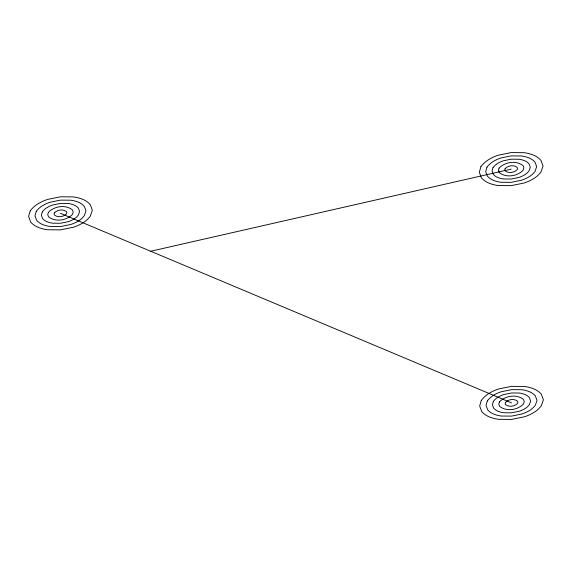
<?xml version="1.0" encoding="UTF-8"?>
<svg xmlns="http://www.w3.org/2000/svg" width="572" height="572" viewBox="0 0 572 572"><rect width="100%" height="100%" fill="white"/><g stroke="black" fill="none" stroke-linecap="round" stroke-linejoin="round"><path stroke-width="0.86" d="M150.679 251.251L511.175 169.112M60.468 213.342L511.532 402.888M30.209 210.904L28.6 216.466L30.673 222.043A23.731 20.47 -23.3 0 0 37.952 227.241A37.173 32.061 -23.3 0 0 47.698 229.772L60.496 229.873L73.287 227.263A37.173 32.061 -23.3 0 0 83.026 222.823A23.731 20.47 -23.3 0 0 90.283 216.195L92.342 210.217L90.262 204.64A23.731 20.47 -23.3 0 0 82.99 199.442A37.173 32.061 -23.3 0 0 73.245 196.911L60.446 196.811L47.648 199.421A37.173 32.061 -23.3 0 0 37.916 203.868A25.204 21.736 -23.3 0 0 30.209 210.904M36.265 211.39L34.971 215.844L36.637 220.299A18.99 16.373 -23.3 0 0 42.457 224.46A29.737 25.647 -23.3 0 0 50.25 226.483L60.489 226.569L70.728 224.474A29.737 25.647 -23.3 0 0 78.514 220.921A18.99 16.373 -23.3 0 0 84.32 215.623L85.964 210.839L84.306 206.385A18.99 16.373 -23.3 0 0 78.486 202.223A29.737 25.647 -23.3 0 0 70.692 200.2L60.453 200.121L50.214 202.209A29.737 25.647 -23.3 0 0 42.428 205.763A20.163 17.389 -23.3 0 0 36.265 211.39M42.314 211.876L41.348 215.215L42.593 218.561A14.243 12.284 -23.3 0 0 46.961 221.679A22.301 19.233 -23.3 0 0 52.803 223.202L60.482 223.259L68.161 221.693A22.301 19.233 -23.3 0 0 74.002 219.026A14.243 12.284 -23.3 0 0 78.357 215.051L79.594 211.468L78.343 208.122A14.243 12.284 -23.3 0 0 73.981 205.005A22.301 19.233 -23.3 0 0 68.132 203.482L60.453 203.425L52.781 204.99A22.301 19.233 -23.3 0 0 46.94 207.657A15.122 13.042 -23.3 0 0 42.314 211.876M48.363 212.369L47.719 214.593L48.556 216.824C55.305 222.286 66.552 220.585 72.394 214.479L73.216 212.09L72.387 209.86C65.558 204.347 54.197 206.135 48.363 212.369M54.419 212.855L54.097 213.971L54.512 215.079C57.886 217.81 63.513 216.967 66.431 213.914L66.845 212.72L66.431 211.604C63.013 208.844 57.336 209.738 54.419 212.855M480.916 166.674L479.307 172.243L481.381 177.813A23.731 20.47 -23.3 0 0 488.66 183.011A37.173 32.061 -23.3 0 0 498.405 185.542L511.204 185.643L523.995 183.033A37.173 32.061 -23.3 0 0 533.726 178.593A23.731 20.47 -23.3 0 0 540.99 171.965L543.05 165.987L540.969 160.417A23.731 20.47 -23.3 0 0 533.697 155.212A37.173 32.061 -23.3 0 0 523.952 152.681L511.153 152.581L498.355 155.198A37.173 32.061 -23.3 0 0 488.624 159.638A25.204 21.736 -23.3 0 0 480.916 166.674M486.965 167.16L485.678 171.614L487.344 176.076A18.99 16.373 -23.3 0 0 493.164 180.237A29.737 25.647 -23.3 0 0 500.958 182.261L511.196 182.339L521.435 180.251A29.737 25.647 -23.3 0 0 529.222 176.698A18.99 16.373 -23.3 0 0 535.027 171.393L536.672 166.609L535.013 162.155A18.99 16.373 -23.3 0 0 529.193 157.994A29.737 25.647 -23.3 0 0 521.392 155.97L511.153 155.891L500.922 157.979A29.737 25.647 -23.3 0 0 493.136 161.533A20.163 17.389 -23.3 0 0 486.965 167.16M493.021 167.646L492.056 170.992L493.3 174.331A14.243 12.284 -23.3 0 0 497.669 177.456A22.301 19.233 -23.3 0 0 503.51 178.972L511.189 179.029L518.868 177.463A22.301 19.233 -23.3 0 0 524.71 174.803A14.243 12.284 -23.3 0 0 529.064 170.821L530.301 167.238L529.05 163.892A14.243 12.284 -23.3 0 0 524.688 160.775A22.301 19.233 -23.3 0 0 518.84 159.252L511.161 159.195L503.482 160.761A22.301 19.233 -23.3 0 0 497.647 163.428A15.122 13.042 -23.3 0 0 493.021 167.646M499.07 168.139L498.426 170.363L499.256 172.594C506.013 178.056 517.26 176.355 523.101 170.256L523.923 167.861L523.094 165.637C516.266 160.117 504.904 161.905 499.07 168.139M505.126 168.626L504.804 169.741L505.219 170.856C508.594 173.588 514.221 172.737 517.138 169.684L517.553 168.49L517.138 167.374C513.72 164.614 508.043 165.508 505.126 168.626M481.274 400.443L479.658 406.013L481.738 411.583A23.731 20.47 -23.3 0 0 489.01 416.788A37.173 32.061 -23.3 0 0 498.755 419.319L511.554 419.419L524.352 416.802A37.173 32.061 -23.3 0 0 534.084 412.362A23.731 20.47 -23.3 0 0 541.341 405.734L543.4 399.757L541.327 394.187A23.731 20.47 -23.3 0 0 534.048 388.989A37.173 32.061 -23.3 0 0 524.302 386.457L511.504 386.357L498.712 388.967A37.173 32.061 -23.3 0 0 488.974 393.407A25.204 21.736 -23.3 0 0 481.274 400.443M487.323 400.936L486.036 405.391L487.694 409.845A18.99 16.373 -23.3 0 0 493.514 414.006A29.737 25.647 -23.3 0 0 501.308 416.03L511.547 416.109L521.786 414.021A29.737 25.647 -23.3 0 0 529.572 410.467A18.99 16.373 -23.3 0 0 535.378 405.169L537.029 400.386L535.363 395.924A18.99 16.373 -23.3 0 0 529.543 391.763A29.737 25.647 -23.3 0 0 521.75 389.739L511.511 389.661L501.272 391.748A29.737 25.647 -23.3 0 0 493.486 395.302A20.163 17.389 -23.3 0 0 487.323 400.936M493.371 401.422L492.406 404.762L493.657 408.108A14.243 12.284 -23.3 0 0 498.019 411.225A22.301 19.233 -23.3 0 0 503.868 412.748L511.547 412.805L519.219 411.239A22.301 19.233 -23.3 0 0 525.06 408.572A14.243 12.284 -23.3 0 0 529.415 404.597L530.652 401.008L529.407 397.669A14.243 12.284 -23.3 0 0 525.039 394.544A22.301 19.233 -23.3 0 0 519.197 393.028L511.518 392.971L503.839 394.537A22.301 19.233 -23.3 0 0 497.998 397.197A15.122 13.042 -23.3 0 0 493.371 401.422M499.427 401.909L498.784 404.139L499.613 406.363C506.37 411.826 517.617 410.131 523.452 404.025L524.281 401.637L523.444 399.406C516.616 393.893 505.262 395.681 499.427 401.909M505.476 402.395L505.155 403.51L505.569 404.626C508.951 407.357 514.571 406.506 517.496 403.453L517.903 402.259L517.488 401.144C514.071 398.391 508.394 399.285 505.476 402.395"/></g></svg>
